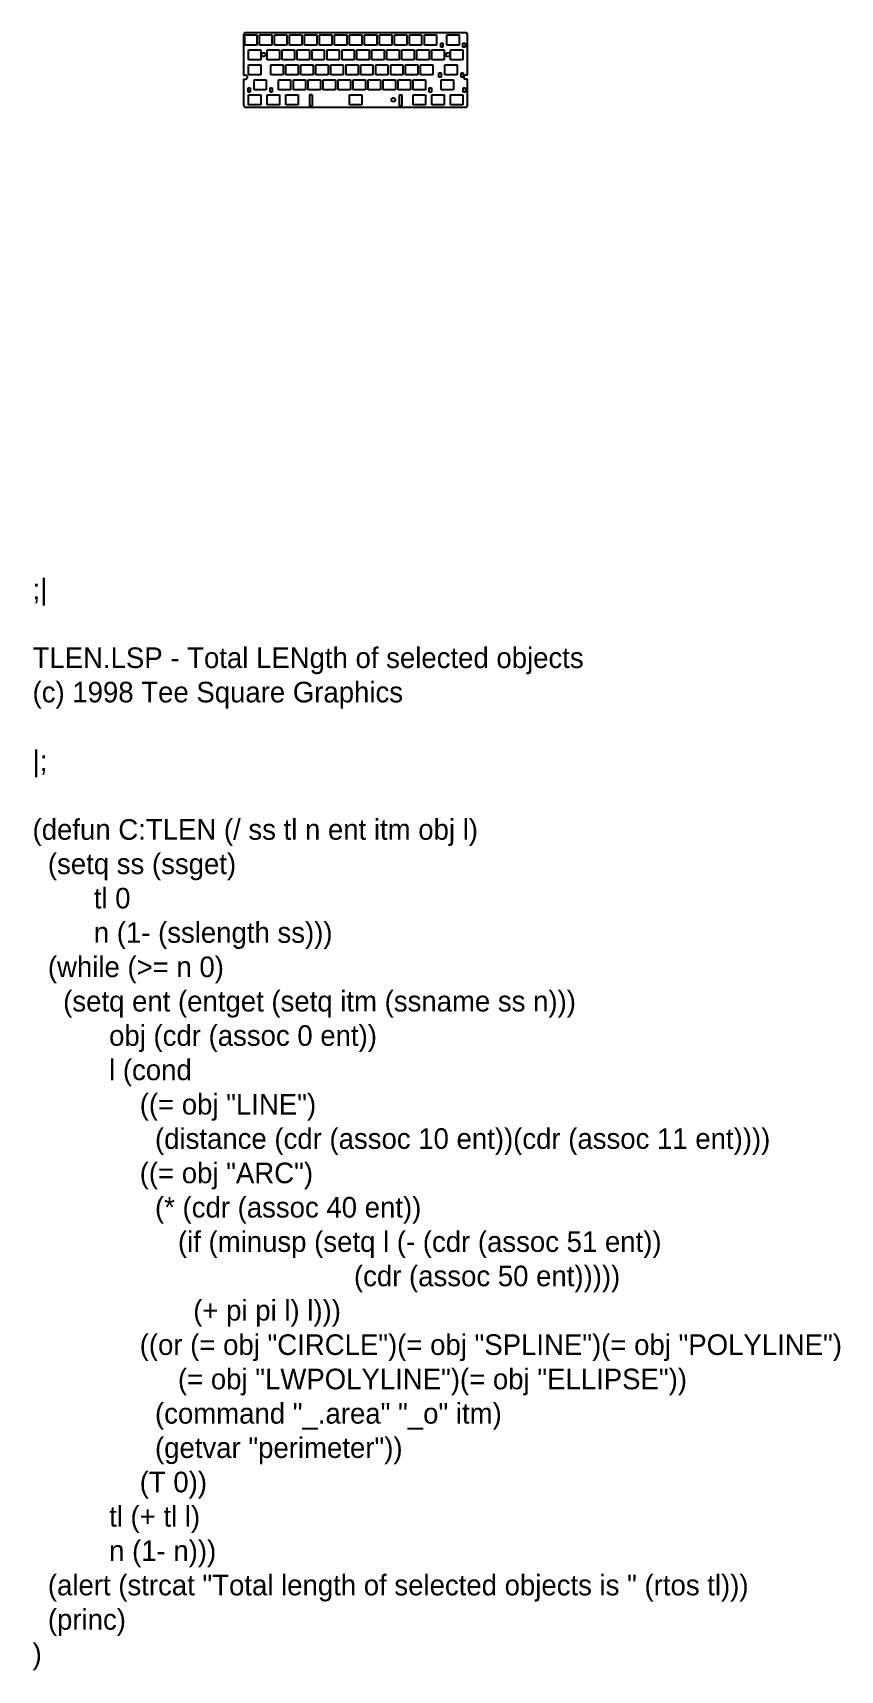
# Model space of a CAD drawing. Header units: millimetres. Extents: x -268 to 759, y -1988 to 95.
import ezdxf

# ---------------------------------------------------------------- set-up
doc = ezdxf.new("R2010")
doc.units = ezdxf.units.MM
doc.header["$MEASUREMENT"] = 0

msp = doc.modelspace()

# ---------------------------------------------------------------- linework, layer by layer
at = {"color": 0}
for p, q in [((0.101975, 92.3837), (0.093707, 92.1879)), ((0.093707, 92.1879), (0.093707, 40.688)), ((0.125402, 92.5795), (0.101975, 92.3837)), ((0.162609, 92.7724), (0.125402, 92.5795)), ((0.216352, 92.9612), (0.162609, 92.7724)), ((0.283876, 93.1443), (0.216352, 92.9612)), ((0.365181, 93.3221), (0.283876, 93.1443)), ((0.461641, 93.4942), (0.365181, 93.3221)), ((0.570509, 93.6569), (0.461641, 93.4942)), ((0.693152, 93.8114), (0.570509, 93.6569)), ((0.825444, 93.956), (0.693152, 93.8114)), ((0.970139, 94.0883), (0.825444, 93.956)), ((1.12448, 94.2111), (0.970139, 94.0883)), ((1.28709, 94.3197), (1.12448, 94.2111)), ((1.45934, 94.4164), (1.28709, 94.3197)), ((1.44418, 91.8877), (17.0436, 91.8877)), ((1.44418, 79.0885), (1.44418, 91.8877)), ((1.63711, 94.4975), (1.45934, 94.4164)), ((1.82039, 94.5653), (1.63711, 94.4975)), ((2.00918, 94.6189), (1.82039, 94.5653)), ((2.20211, 94.6559), (2.00918, 94.6189)), ((2.39779, 94.6796), (2.20211, 94.6559)), ((2.59347, 94.6877), (2.39779, 94.6796)), ((282.594, 94.6877), (2.59347, 94.6877)), ((17.0436, 91.8877), (17.0436, 79.0885)), ((20.4942, 91.8877), (36.0938, 91.8877)), ((20.4942, 79.0885), (20.4942, 91.8877)), ((36.0938, 91.8877), (36.0938, 79.0885)), ((39.5443, 91.8877), (55.1438, 91.8877)), ((39.5443, 79.0885), (39.5443, 91.8877)), ((55.1438, 91.8877), (55.1438, 79.0885)), ((58.5943, 91.8877), (74.1938, 91.8877)), ((58.5943, 79.0885), (58.5943, 91.8877)), ((74.1938, 91.8877), (74.1938, 79.0885)), ((77.6443, 91.8877), (93.2437, 91.8877)), ((77.6443, 79.0885), (77.6443, 91.8877)), ((93.2437, 91.8877), (93.2437, 79.0885)), ((96.6943, 91.8877), (112.294, 91.8877)), ((96.6943, 79.0885), (96.6943, 91.8877)), ((112.294, 91.8877), (112.294, 79.0885)), ((115.744, 91.8877), (131.344, 91.8877)), ((115.744, 79.0885), (115.744, 91.8877)), ((131.344, 91.8877), (131.344, 79.0885)), ((134.794, 91.8877), (150.394, 91.8877)), ((134.794, 79.0885), (134.794, 91.8877)), ((150.394, 91.8877), (150.394, 79.0885)), ((153.844, 91.8877), (169.444, 91.8877)), ((153.844, 79.0885), (153.844, 91.8877)), ((169.444, 91.8877), (169.444, 79.0885)), ((172.894, 91.8877), (188.494, 91.8877)), ((172.894, 79.0885), (172.894, 91.8877)), ((188.494, 91.8877), (188.494, 79.0885)), ((191.944, 91.8877), (207.544, 91.8877)), ((191.944, 79.0885), (191.944, 91.8877)), ((207.544, 91.8877), (207.544, 79.0885)), ((210.994, 91.8877), (226.594, 91.8877)), ((210.994, 79.0885), (210.994, 91.8877)), ((226.594, 91.8877), (226.594, 79.0885)), ((230.044, 91.8877), (245.644, 91.8877)), ((230.044, 79.0885), (230.044, 91.8877)), ((245.644, 91.8877), (245.644, 79.0885)), ((258.619, 91.8877), (274.219, 91.8877)), ((258.619, 79.0885), (258.619, 91.8877)), ((274.219, 91.8877), (274.219, 79.0885)), ((282.79, 94.6796), (282.594, 94.6877)), ((282.984, 94.6559), (282.79, 94.6796)), ((283.177, 94.6189), (282.984, 94.6559)), ((283.367, 94.5653), (283.177, 94.6189)), ((283.551, 94.4975), (283.367, 94.5653)), ((283.729, 94.4164), (283.551, 94.4975)), ((283.899, 94.3197), (283.729, 94.4164)), ((284.063, 94.2111), (283.899, 94.3197)), ((284.218, 94.0883), (284.063, 94.2111)), ((284.362, 93.956), (284.218, 94.0883)), ((284.494, 93.8114), (284.362, 93.956)), ((284.617, 93.6569), (284.494, 93.8114)), ((284.726, 93.4942), (284.617, 93.6569)), ((284.821, 93.3221), (284.726, 93.4942)), ((284.904, 93.1443), (284.821, 93.3221)), ((284.971, 92.9612), (284.904, 93.1443)), ((285.025, 92.7724), (284.971, 92.9612)), ((285.062, 92.5795), (285.025, 92.7724)), ((285.086, 92.3837), (285.062, 92.5795)), ((285.094, 92.1879), (285.086, 92.3837)), ((285.094, 40.688), (285.094, 92.1879)), ((17.0436, 79.0885), (1.44418, 79.0885)), ((6.2067, 72.8377), (21.8061, 72.8377)), ((6.2067, 60.0385), (6.2067, 72.8377)), ((36.0938, 79.0885), (20.4942, 79.0885)), ((21.8061, 72.8377), (21.8061, 60.0385)), ((30.0192, 72.8377), (45.6188, 72.8377)), ((30.0192, 60.0385), (30.0192, 72.8377)), ((55.1438, 79.0885), (39.5443, 79.0885)), ((45.6188, 72.8377), (45.6188, 60.0385)), ((49.0693, 72.8377), (64.6688, 72.8377)), ((49.0693, 60.0385), (49.0693, 72.8377)), ((74.1938, 79.0885), (58.5943, 79.0885)), ((64.6688, 72.8377), (64.6688, 60.0385)), ((68.1193, 72.8377), (83.7188, 72.8377)), ((68.1193, 60.0385), (68.1193, 72.8377)), ((93.2437, 79.0885), (77.6443, 79.0885)), ((83.7188, 72.8377), (83.7188, 60.0385)), ((87.1693, 72.8377), (102.769, 72.8377)), ((87.1693, 60.0385), (87.1693, 72.8377)), ((112.294, 79.0885), (96.6943, 79.0885)), ((102.769, 72.8377), (102.769, 60.0385)), ((106.219, 72.8377), (121.819, 72.8377)), ((106.219, 60.0385), (106.219, 72.8377)), ((131.344, 79.0885), (115.744, 79.0885)), ((121.819, 72.8377), (121.819, 60.0385)), ((125.269, 72.8377), (140.869, 72.8377)), ((125.269, 60.0385), (125.269, 72.8377)), ((150.394, 79.0885), (134.794, 79.0885)), ((140.869, 72.8377), (140.869, 60.0385)), ((144.319, 72.8377), (159.919, 72.8377)), ((144.319, 60.0385), (144.319, 72.8377)), ((169.444, 79.0885), (153.844, 79.0885)), ((159.919, 72.8377), (159.919, 60.0385)), ((163.369, 72.8377), (178.969, 72.8377)), ((163.369, 60.0385), (163.369, 72.8377)), ((188.494, 79.0885), (172.894, 79.0885)), ((178.969, 72.8377), (178.969, 60.0385)), ((182.419, 72.8377), (198.019, 72.8377)), ((182.419, 60.0385), (182.419, 72.8377)), ((207.544, 79.0885), (191.944, 79.0885)), ((198.019, 72.8377), (198.019, 60.0385)), ((201.469, 72.8377), (217.069, 72.8377)), ((201.469, 60.0385), (201.469, 72.8377)), ((226.594, 79.0885), (210.994, 79.0885)), ((217.069, 72.8377), (217.069, 60.0385)), ((220.519, 72.8377), (236.119, 72.8377)), ((220.519, 60.0385), (220.519, 72.8377)), ((245.644, 79.0885), (230.044, 79.0885)), ((236.119, 72.8377), (236.119, 60.0385)), ((239.569, 72.8377), (255.169, 72.8377)), ((239.569, 60.0385), (239.569, 72.8377)), ((250.99, 76.4025), (250.99, 81.6144)), ((250.99, 81.6144), (253.655, 81.6144)), ((253.655, 76.4081), (250.99, 76.4025)), ((253.655, 81.6144), (253.655, 76.4081)), ((255.169, 72.8377), (255.169, 60.0385)), ((274.219, 79.0885), (258.619, 79.0885)), ((263.382, 72.8377), (278.981, 72.8377)), ((263.382, 60.0385), (263.382, 72.8377)), ((278.981, 72.8377), (278.981, 60.0385)), ((279.182, 81.6144), (281.848, 81.6144)), ((279.182, 76.4081), (279.182, 81.6144)), ((281.848, 76.4081), (279.182, 76.4081)), ((281.848, 81.6144), (281.848, 76.4081)), ((21.8061, 60.0385), (6.2067, 60.0385)), ((45.6188, 60.0385), (30.0192, 60.0385)), ((34.7817, 53.7877), (50.3813, 53.7877)), ((34.7817, 40.9885), (34.7817, 53.7877)), ((64.6688, 60.0385), (49.0693, 60.0385)), ((50.3813, 53.7877), (50.3813, 40.9885)), ((53.8304, 53.7877), (69.4313, 53.7877)), ((53.8304, 40.9885), (53.8304, 53.7877)), ((83.7188, 60.0385), (68.1193, 60.0385)), ((69.4313, 53.7877), (69.4313, 40.9885)), ((72.8804, 53.7877), (88.4813, 53.7877)), ((72.8804, 40.9885), (72.8804, 53.7877)), ((102.769, 60.0385), (87.1693, 60.0385)), ((88.4813, 53.7877), (88.4813, 40.9885)), ((91.9304, 53.7877), (107.531, 53.7877)), ((91.9304, 40.9885), (91.9304, 53.7877)), ((121.819, 60.0385), (106.219, 60.0385)), ((107.531, 53.7877), (107.531, 40.9885)), ((110.98, 40.9885), (110.98, 53.7877)), ((110.98, 53.7877), (126.581, 53.7877)), ((140.869, 60.0385), (125.269, 60.0385)), ((130.03, 53.7877), (145.631, 53.7877)), ((159.919, 60.0385), (144.319, 60.0385)), ((145.631, 53.7877), (145.631, 40.9885)), ((149.08, 53.7877), (164.681, 53.7877)), ((149.08, 40.9885), (149.08, 53.7877)), ((178.969, 60.0385), (163.369, 60.0385)), ((164.681, 53.7877), (164.681, 40.9885)), ((168.13, 53.7877), (183.731, 53.7877)), ((168.13, 40.9885), (168.13, 53.7877)), ((198.019, 60.0385), (182.419, 60.0385)), ((183.731, 53.7877), (183.731, 40.9885)), ((187.182, 53.7877), (202.781, 53.7877)), ((187.182, 40.9885), (187.182, 53.7877)), ((217.069, 60.0385), (201.469, 60.0385)), ((202.781, 53.7877), (202.781, 40.9885)), ((206.232, 53.7877), (221.831, 53.7877)), ((206.232, 40.9885), (206.232, 53.7877)), ((236.119, 60.0385), (220.519, 60.0385)), ((221.831, 53.7877), (221.831, 40.9885)), ((225.282, 53.7877), (240.881, 53.7877)), ((225.282, 40.9885), (225.282, 53.7877)), ((255.169, 60.0385), (239.569, 60.0385)), ((240.881, 53.7877), (240.881, 40.9885)), ((248.609, 38.3025), (248.609, 43.5144)), ((248.609, 43.5144), (251.274, 43.5144)), ((251.274, 43.5144), (251.274, 38.3081)), ((256.238, 53.7877), (271.837, 53.7877)), ((256.238, 40.9885), (256.238, 53.7877)), ((278.981, 60.0385), (263.382, 60.0385)), ((271.837, 53.7877), (271.837, 40.9885)), ((276.801, 38.3081), (276.801, 43.5144)), ((276.801, 43.5144), (279.466, 43.5144)), ((0.093707, 35.687), (0.093707, 2.58796)), ((5.72022, 19.2526), (5.72022, 24.4643)), ((5.72022, 24.4643), (8.38673, 24.4643)), ((8.38673, 24.4643), (8.38673, 19.2581)), ((13.3505, 34.7376), (28.9498, 34.7376)), ((13.3505, 21.9384), (13.3505, 34.7376)), ((28.9498, 21.9384), (13.3505, 21.9384)), ((28.9498, 34.7376), (28.9498, 21.9384)), ((33.9121, 24.4643), (36.5788, 24.4643)), ((33.9121, 19.2581), (33.9121, 24.4643)), ((50.3813, 40.9885), (34.7817, 40.9885)), ((36.5788, 24.4643), (36.5788, 19.2581)), ((44.3068, 34.7376), (59.9063, 34.7376)), ((44.3068, 21.9384), (44.3068, 34.7376)), ((59.9063, 21.9384), (44.3068, 21.9384)), ((69.4313, 40.9885), (53.8304, 40.9885)), ((59.9063, 34.7376), (59.9063, 21.9384)), ((63.3568, 34.7376), (78.9563, 34.7376)), ((63.3568, 21.9384), (63.3568, 34.7376)), ((78.9563, 21.9384), (63.3568, 21.9384)), ((88.4813, 40.9885), (72.8804, 40.9885)), ((78.9563, 34.7376), (78.9563, 21.9384)), ((82.4054, 34.7376), (98.0062, 34.7376)), ((82.4054, 21.9384), (82.4054, 34.7376)), ((98.0062, 21.9384), (82.4054, 21.9384)), ((107.531, 40.9885), (91.9304, 40.9885)), ((98.0062, 34.7376), (98.0062, 21.9384)), ((101.455, 34.7376), (117.056, 34.7376)), ((101.455, 21.9384), (101.455, 34.7376)), ((117.056, 21.9384), (101.455, 21.9384)), ((126.581, 40.9885), (110.98, 40.9885)), ((117.056, 34.7376), (117.056, 21.9384)), ((120.507, 34.7376), (136.106, 34.7376)), ((120.507, 21.9384), (120.507, 34.7376)), ((136.106, 21.9384), (120.507, 21.9384)), ((145.631, 40.9885), (130.03, 40.9885)), ((136.106, 34.7376), (136.106, 21.9384)), ((139.557, 34.7376), (155.156, 34.7376)), ((139.557, 21.9384), (139.557, 34.7376)), ((155.156, 21.9384), (139.557, 21.9384)), ((164.681, 40.9885), (149.08, 40.9885)), ((155.156, 34.7376), (155.156, 21.9384)), ((158.607, 34.7376), (174.206, 34.7376)), ((158.607, 21.9384), (158.607, 34.7376)), ((174.206, 21.9384), (158.607, 21.9384)), ((183.731, 40.9885), (168.13, 40.9885)), ((174.206, 34.7376), (174.206, 21.9384)), ((177.657, 34.7376), (193.256, 34.7376)), ((177.657, 21.9384), (177.657, 34.7376)), ((193.256, 21.9384), (177.657, 21.9384)), ((202.781, 40.9885), (187.182, 40.9885)), ((193.256, 34.7376), (193.256, 21.9384)), ((196.707, 34.7376), (212.306, 34.7376)), ((196.707, 21.9384), (196.707, 34.7376)), ((212.306, 21.9384), (196.707, 21.9384)), ((221.831, 40.9885), (206.232, 40.9885)), ((212.306, 34.7376), (212.306, 21.9384)), ((215.757, 34.7376), (231.356, 34.7376)), ((215.757, 21.9384), (215.757, 34.7376)), ((231.356, 21.9384), (215.757, 21.9384)), ((240.881, 40.9885), (225.282, 40.9885)), ((231.356, 34.7376), (231.356, 21.9384)), ((236.352, 19.2526), (236.352, 24.4643)), ((236.352, 24.4643), (239.018, 24.4643)), ((239.018, 24.4643), (239.018, 19.2581)), ((251.274, 38.3081), (248.609, 38.3025)), ((251.474, 34.7376), (267.075, 34.7376)), ((251.474, 21.9384), (251.474, 34.7376)), ((267.075, 21.9384), (251.474, 21.9384)), ((271.837, 40.9885), (256.238, 40.9885)), ((267.075, 34.7376), (267.075, 21.9384)), ((279.114, 38.3081), (276.801, 38.3081)), ((279.532, 24.4643), (282.198, 24.4643)), ((279.532, 19.2581), (279.532, 24.4643)), ((282.198, 24.4643), (282.198, 19.2581)), ((285.094, 2.58796), (285.094, 35.687)), ((0.093707, 2.58796), (0.101975, 2.39227)), ((0.101975, 2.39227), (0.125402, 2.19659)), ((0.125402, 2.19659), (0.162609, 2.00367)), ((0.162609, 2.00367), (0.216352, 1.81488)), ((0.216352, 1.81488), (0.283876, 1.63022)), ((0.283876, 1.63022), (0.365181, 1.45245)), ((0.365181, 1.45245), (0.461641, 1.28157)), ((0.461641, 1.28157), (0.570509, 1.11897)), ((0.570509, 1.11897), (0.693152, 0.963249)), ((0.693152, 0.963249), (0.825444, 0.819933)), ((0.825444, 0.819933), (0.970139, 0.686262)), ((0.970139, 0.686262), (1.12448, 0.564995)), ((1.12448, 0.564995), (1.28709, 0.456131)), ((1.28709, 0.456131), (1.45934, 0.359668)), ((1.45934, 0.359668), (1.63711, 0.278364)), ((1.63711, 0.278364), (1.82039, 0.209462)), ((1.82039, 0.209462), (2.00918, 0.157097)), ((2.00918, 0.157097), (2.20211, 0.118511)), ((2.20211, 0.118511), (2.39779, 0.095085)), ((2.39779, 0.095085), (2.59347, 0.088194)), ((2.59347, 0.088194), (282.594, 0.088194)), ((8.38673, 19.2581), (5.72022, 19.2526)), ((6.2067, 15.6876), (21.8061, 15.6876)), ((6.2067, 2.88837), (6.2067, 15.6876)), ((21.8061, 2.88837), (6.2067, 2.88837)), ((21.8061, 15.6876), (21.8061, 2.88837)), ((30.0192, 15.6876), (45.6188, 15.6876)), ((30.0192, 2.88837), (30.0192, 15.6876)), ((45.6188, 2.88837), (30.0192, 2.88837)), ((36.5788, 19.2581), (33.9121, 19.2581)), ((45.6188, 15.6876), (45.6188, 2.88837)), ((53.8304, 15.6876), (69.4313, 15.6876)), ((53.8304, 2.88837), (53.8304, 15.6876)), ((69.4313, 2.88837), (53.8304, 2.88837)), ((69.4313, 15.6876), (69.4313, 2.88837)), ((134.794, 15.6876), (150.394, 15.6876)), ((134.794, 2.88837), (134.794, 15.6876)), ((150.394, 2.88837), (134.794, 2.88837)), ((150.394, 15.6876), (150.394, 2.88837)), ((215.755, 15.6876), (231.356, 15.6876)), ((215.755, 2.88837), (215.755, 15.6876)), ((231.356, 2.88837), (215.755, 2.88837)), ((231.356, 15.6876), (231.356, 2.88837)), ((239.018, 19.2581), (236.352, 19.2526)), ((239.569, 15.6876), (255.169, 15.6876)), ((239.569, 2.88837), (239.569, 15.6876)), ((255.169, 2.88837), (239.569, 2.88837)), ((255.169, 15.6876), (255.169, 2.88837)), ((263.38, 15.6876), (278.981, 15.6876)), ((263.38, 2.88837), (263.38, 15.6876)), ((278.981, 2.88837), (263.38, 2.88837)), ((278.981, 15.6876), (278.981, 2.88837)), ((282.198, 19.2581), (279.532, 19.2581)), ((282.594, 0.088194), (282.79, 0.095085)), ((282.79, 0.095085), (282.984, 0.118511)), ((282.984, 0.118511), (283.177, 0.157097)), ((283.177, 0.157097), (283.367, 0.209462)), ((283.367, 0.209462), (283.551, 0.278364)), ((283.551, 0.278364), (283.729, 0.359668)), ((283.729, 0.359668), (283.899, 0.456131)), ((283.899, 0.456131), (284.063, 0.564995)), ((284.063, 0.564995), (284.218, 0.686262)), ((284.218, 0.686262), (284.362, 0.819933)), ((284.362, 0.819933), (284.494, 0.963249)), ((284.494, 0.963249), (284.617, 1.11897)), ((284.617, 1.11897), (284.726, 1.28157)), ((284.726, 1.28157), (284.821, 1.45245)), ((284.821, 1.45245), (284.904, 1.63022)), ((284.904, 1.63022), (284.971, 1.81488)), ((284.971, 1.81488), (285.025, 2.00367)), ((285.025, 2.00367), (285.062, 2.19659)), ((285.062, 2.19659), (285.086, 2.39227)), ((285.086, 2.39227), (285.094, 2.58796))]:
    msp.add_line(p, q, dxfattribs=at)
at = {"linetype": 'Continuous'}
for p, q in [((6.2067, 53.7877), (21.8061, 53.7877)), ((6.2067, 40.9885), (6.2067, 53.7877)), ((21.8061, 53.7877), (21.8061, 40.9885)), ((126.581, 53.7877), (126.581, 40.9885)), ((130.03, 53.7877), (130.03, 40.9885)), ((279.466, 43.5144), (279.466, 38.3081)), ((0.093707, 40.688), (2.593707, 40.688)), ((0.093707, 35.687), (2.593707, 35.687)), ((21.8061, 40.9885), (6.2067, 40.9885)), ((279.466, 38.3081), (279.114, 38.3081)), ((285.094, 40.688), (282.594, 40.688)), ((285.094, 35.687), (282.594, 35.687)), ((87.094, 15.899785), (83.794, 15.899785)), ((83.794, 15.899785), (83.794, 1.700485)), ((83.794, 1.700485), (87.094, 1.700485)), ((87.094, 15.899785), (87.094, 1.700485)), ((198.094, 15.899785), (201.394, 15.899785)), ((198.094, 15.899785), (198.094, 1.700485)), ((201.394, 1.700485), (198.094, 1.700485)), ((201.394, 15.899785), (201.394, 1.700485))]:
    msp.add_line(p, q, dxfattribs=at)
for centre in [(25.2939, 66.7879), (260.143, 66.7879), (190.594, 9.48778)]:
    msp.add_circle(centre, 2.5, dxfattribs=at)
for centre, start, end in [((2.593707, 38.1875), 270, 90), ((282.594, 38.1875), 90, 270)]:
    msp.add_arc(centre, 2.5005, start, end, dxfattribs=at)

# ---------------------------------------------------------------- texts
at = {"linetype": 'Continuous', "insert": (-268.438213, -599.758045), "char_height": 26.20494367, "width": 1719.69942861, "attachment_point": 1}
msp.add_mtext(';|\\P\\PTLEN.LSP - Total LENgth of selected objects\\P(c) 1998 Tee Square Graphics\\P\\P|;\\P\\P(defun C:TLEN (/ ss tl n ent itm obj l)\\P  (setq ss (ssget)\\P        tl 0\\P        n (1- (sslength ss)))\\P  (while (>= n 0)\\P    (setq ent (entget (setq itm (ssname ss n)))\\P          obj (cdr (assoc 0 ent))\\P          l (cond\\P              ((= obj "LINE")\\P                (distance (cdr (assoc 10 ent))(cdr (assoc 11 ent))))\\P              ((= obj "ARC")\\P                (* (cdr (assoc 40 ent))\\P                   (if (minusp (setq l (- (cdr (assoc 51 ent))\\P                                          (cdr (assoc 50 ent)))))\\P                     (+ pi pi l) l)))\\P              ((or (= obj "CIRCLE")(= obj "SPLINE")(= obj "POLYLINE")\\P                   (= obj "LWPOLYLINE")(= obj "ELLIPSE"))\\P                (command "_.area" "_o" itm)\\P                (getvar "perimeter"))\\P              (T 0))\\P          tl (+ tl l)\\P          n (1- n)))\\P  (alert (strcat "Total length of selected objects is " (rtos tl)))\\P  (princ)\\P)', dxfattribs=at)

doc.saveas('drawing.dxf')
